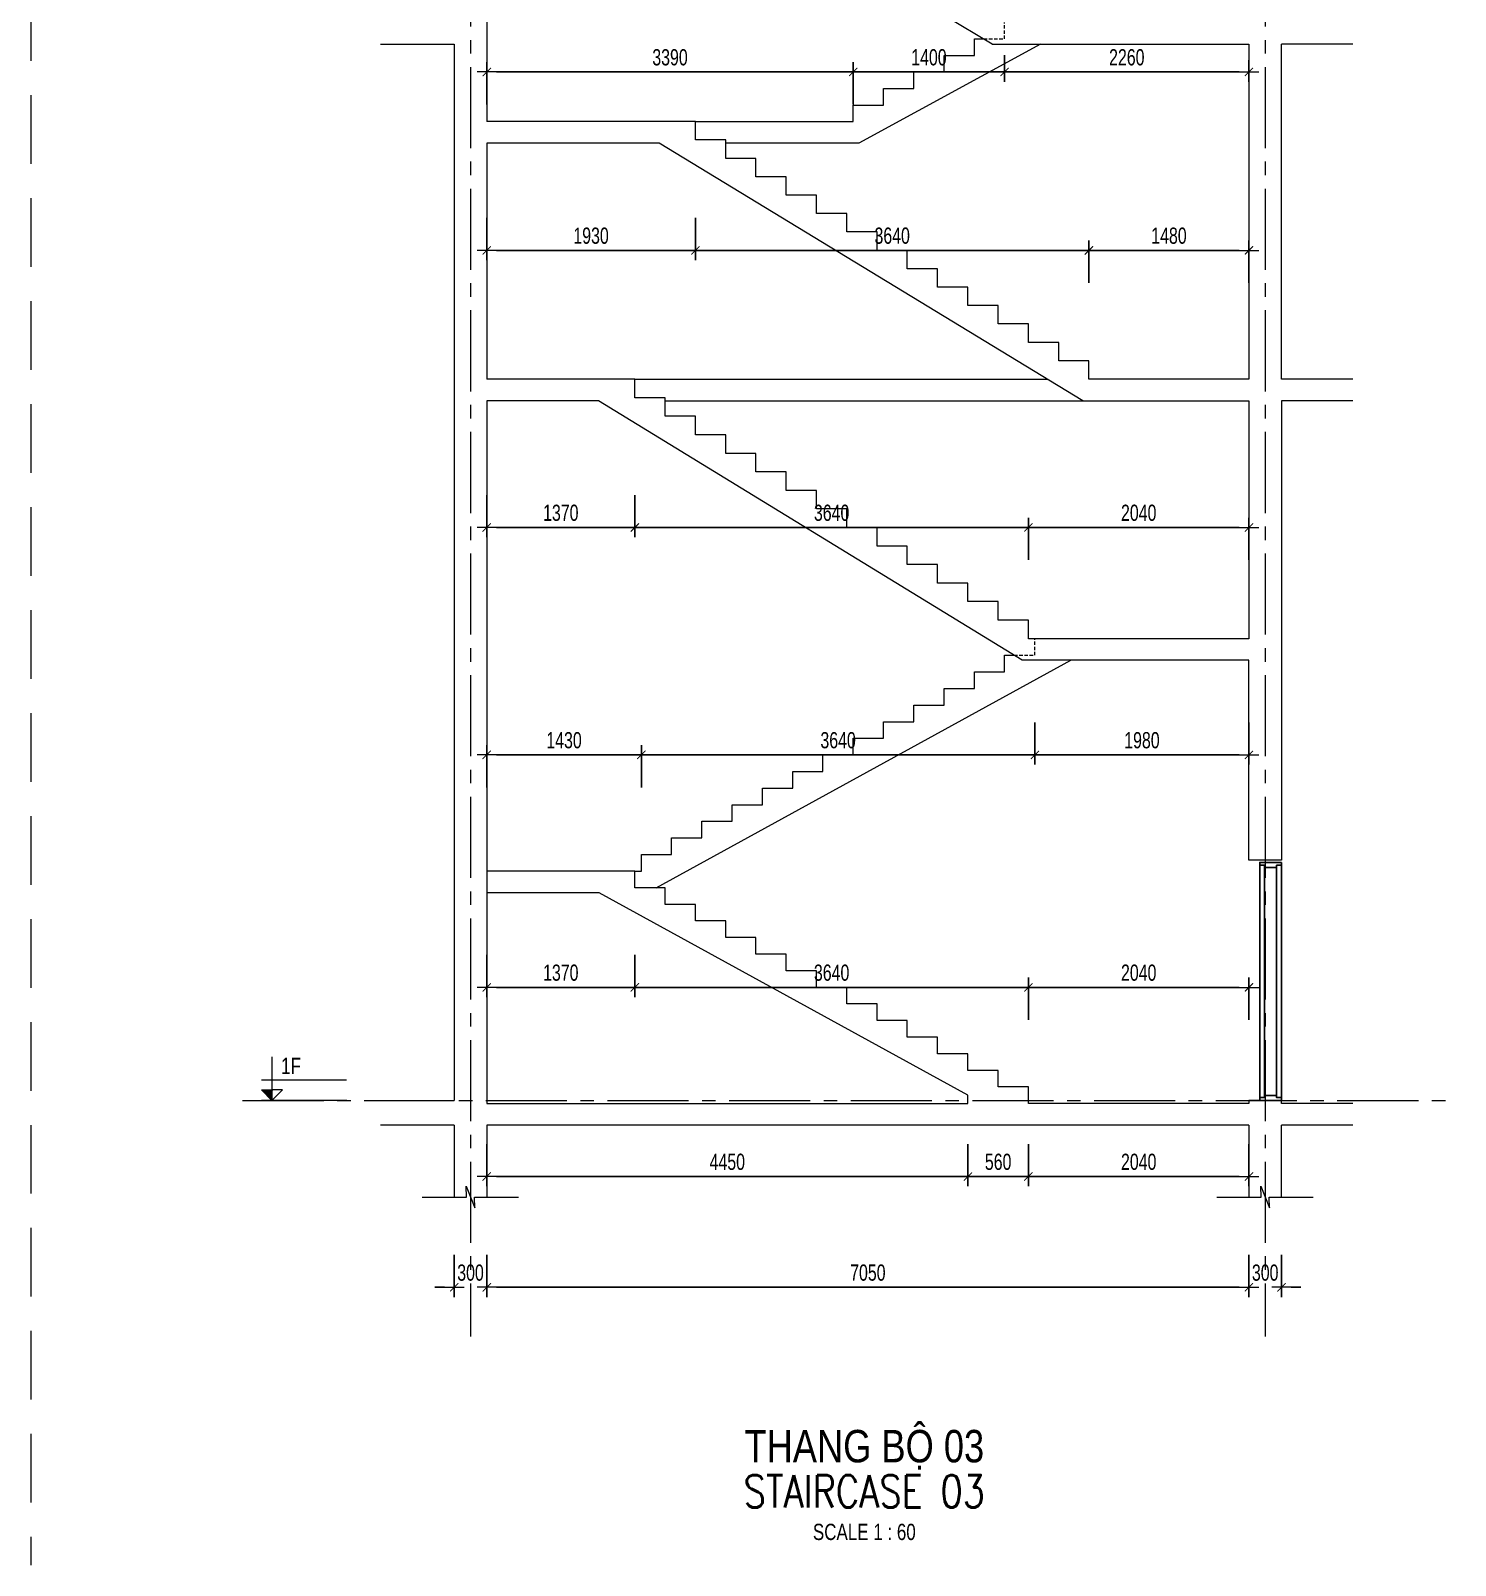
# Model space of a CAD drawing. Header units: millimetres. Extents: x -179076 to 254975, y -18667 to 296191.
# Drawn here: x 38586 to 51763, y 161452 to 175646 of the extents above; entities that cross this region are included whole.
import ezdxf
from ezdxf.enums import TextEntityAlignment as Align

# ---------------------------------------------------------------- set-up
doc = ezdxf.new("R2010")
doc.units = ezdxf.units.MM
doc.linetypes.add('CENTER2', pattern=[1.125, 0.75, -0.125, 0.125, -0.125])
doc.linetypes.add('HIDDEN2', pattern=[4.762499999999999, 3.175, -1.5875])
doc.layers.get('Defpoints').update_dxf_attribs({"color": 151, "lineweight": 9})
doc.layers.add('A-DOOR', color=4, linetype='Continuous')
doc.layers.add('DOOR', color=4, linetype='Continuous')
for name, color, linetype, lineweight in [('NDC_S_ANNO', 7, 'Continuous', 20), ('NDC_S_AXIS', 5, 'CENTER2', 13), ('NDC_S_CONTINUOUS', 3, 'Continuous', 20), ('NDC_S_DIM', 1, 'Continuous', 15), ('NDC_S_ENG TITLE', 3, 'Continuous', 20), ('NDC_S_HIDDEN', 8, 'HIDDEN2', 13), ('NDC_S_SLAB', 2, 'Continuous', 20), ('NDC_S_SYMBOL', 1, 'Continuous', 15), ('NDC_S_TEXT SYMBOL', 7, 'Continuous', 20), ('NDC_S_VN TEXT', 7, 'Continuous', 20), ('NDC_S_VN TITLE', 6, 'Continuous', 35)]:
    doc.layers.add(name, color=color, linetype=linetype, lineweight=lineweight)
doc.styles.add('NDC_ANNO', font='', dxfattribs={"width": 0.8})
doc.styles.add('NDC_DIM', font='', dxfattribs={"width": 0.75})
doc.styles.add('NDC_EN TXT', font='romans.shx', dxfattribs={"width": 0.8})
doc.styles.add('NDC_VIE TXT', font='arial.ttf', dxfattribs={"width": 0.8})
doc.styles.get('NDC_ANNO').set_extended_font_data('Dotum')
doc.styles.get('NDC_DIM').set_extended_font_data('Dotum')
doc.dimstyles.new('NDC_dim_60', dxfattribs={"dimscale": 60, "dimtxt": 2.5, "dimasz": 1.5, "dimexe": 1.5, "dimexo": 2.5, "dimgap": 1, "dimtad": 1, "dimdec": 0, "dimzin": 0, "dimdsep": 46, "dimtxsty": 'NDC_DIM', "dimblk": 'DIMMARK', "dimcen": 0.09, "dimdle": 1.2, "dimclrd": 1, "dimclre": 1, "dimclrt": 3, "dimadec": 0, "dimazin": 0, "dimtfac": 1, "dimtdec": 0, "dimtix": 1, "dimtofl": 0, "dimtmove": 0, "dimatfit": 3, "dimfxl": 5, "dimfxlon": 1, "dimtolj": 1, "dimtzin": 0, "dimarcsym": 0})

# ---------------------------------------------------------------- blocks, each defined once
blk = doc.blocks.new('X-SECTION-2$0$X-SEC-DOO2')
at = {"layer": 'A-DOOR'}
for p, q in [((41975.58351206721, 101971.8529757934), (41975.58351206745, 104171.8529757934)), ((42020.58351206721, 102016.8529757934), (42020.58351206745, 104126.8529757934)), ((42130.58351206721, 102016.8529757934), (42130.58351206745, 104126.8529757934)), ((42175.58351206721, 101971.8529757934), (42175.58351206745, 104171.8529757934))]:
    blk.add_line(p, q, dxfattribs=at)
for points in [[(41975.58351206745, 104171.8529757934), (41975.58351206745, 104146.8529757934), (42020.58351206745, 104146.8529757934), (42020.58351206745, 104126.8529757934), (42130.58351206745, 104126.8529757934), (42130.58351206745, 104146.8529757934), (42175.58351206745, 104146.8529757934), (42175.58351206745, 104171.8529757934)], [(41975.58351206721, 101971.8529757934), (41975.58351206721, 101996.8529757934), (42020.58351206721, 101996.8529757934), (42020.58351206721, 102016.8529757934), (42130.58351206721, 102016.8529757934), (42130.58351206721, 101996.8529757934), (42175.58351206721, 101996.8529757934), (42175.58351206721, 101971.8529757934)]]:
    blk.add_lwpolyline(points, close=True, dxfattribs=at)
at = {"layer": 'Defpoints'}
blk.add_line((41975.58351206745, 104191.8529757934), (42175.58351206745, 104191.8529757934), dxfattribs=at)
blk = doc.blocks.new('kata_block_CT')
at = {"layer": 'NDC_S_ANNO'}
blk.add_hatch(color=3, dxfattribs=at).paths.add_polyline_path([(0, 1.596954857557648), (-1.612010908633238, 1.596954857557648), (0, 0)])
at = {"layer": 'NDC_S_ANNO', "ltscale": 50}
h = blk.add_hatch(dxfattribs=at)
h.set_pattern_fill('ANSI31', color=256, scale=1.406250541793835, style=0)
h.set_pattern_definition([(45.00000000000001, (0, 5.456968210637569e-12), (-3.157122508925224, 3.157122508925225), [])])
h.paths.add_polyline_path([(0, 1.596954857557648), (0, 0), (1.612010908924276, 1.596954857557648)])
for p, q in [((-1.592704896858777, 3.140833880479477), (11.46947077315417, 3.140833880479477)), ((11.56125648126181, 5.456968210637569e-12), (-1.63869572513795, 5.456968210637569e-12))]:
    blk.add_line(p, q, dxfattribs=at)
for points in [[(0, 6.69495074864426), (0, 0)], [(0, 0), (-1.612010908924276, 1.596954857557648), (0, 1.596954857557648)], [(0, 0), (1.612010908924276, 1.596954857557648), (0, 1.596954857557648)]]:
    blk.add_lwpolyline(points, dxfattribs=at)
at = {"layer": 'NDC_S_ANNO', "color": 8, "ltscale": 50}
blk.add_lwpolyline([(0, 0), (-1.612010908633238, 1.596954857557648), (0, 1.596954857557648)], dxfattribs=at)
at = {"layer": 'NDC_S_TEXT SYMBOL', "color": 3, "style": 'NDC_ANNO', "width": 0.8}
blk.add_attdef('CT', (1.409564409346785, 4.068271311703938), '', height=2.5, dxfattribs=at)
blk = doc.blocks.new('DIMMARK')
at = {"layer": 'NDC_S_DIM', "color": 1}
blk.add_line((-1.5, 0), (1, 0), dxfattribs=at)
at = {"layer": 'NDC_S_DIM', "color": 2, "const_width": 0.1}
blk.add_lwpolyline([(-0.4242640687119285, -0.4242640687119285), (0.4242640687119285, 0.4242640687119285)], dxfattribs=at)
blk = doc.blocks.new('*D2247')
at = {"layer": 'Defpoints', "color": 0, "transparency": 16777216}
for p in [(42804.41494586295, 167672.7758271169), (44174.4149409252, 167719.2043985455), (44174.4149409252, 166797.7758271167)]:
    blk.add_point(p, dxfattribs=at)
at = {"layer": 'NDC_S_DIM', "color": 1, "lineweight": -2, "transparency": 16777216}
for p, q in [((42804.41494586295, 167097.7758271167), (42804.41494586295, 166707.7758271167)), ((44174.4149409252, 167097.7758271167), (44174.4149409252, 166707.7758271167)), ((42894.41494586295, 166797.7758271167), (44084.4149409252, 166797.7758271167))]:
    blk.add_line(p, q, dxfattribs=at)
at = {"layer": 'NDC_S_DIM', "color": 1, "lineweight": -2, "transparency": 16777216, "xscale": 90, "yscale": 90, "zscale": 90, "rotation": 180}
blk.add_blockref('DIMMARK', (42804.41494586295, 166797.7758271167), dxfattribs=at)
at = {"layer": 'NDC_S_DIM', "color": 1, "lineweight": -2, "transparency": 16777216, "xscale": 90, "yscale": 90, "zscale": 90}
blk.add_blockref('DIMMARK', (44174.4149409252, 166797.7758271167), dxfattribs=at)
at = {"layer": 'NDC_S_DIM', "color": 3, "transparency": 16777216, "insert": (43489.41494339408, 166932.8775910245), "char_height": 150, "attachment_point": 5, "style": 'NDC_DIM'}
blk.add_mtext('\\A1;1370', dxfattribs=at)
blk = doc.blocks.new('*D2248')
at = {"layer": 'Defpoints', "color": 0, "transparency": 16777216}
for p in [(44174.4149409252, 167719.2043985455), (47814.4149458672, 166797.7758271167), (47814.4149458672, 165722.775827982)]:
    blk.add_point(p, dxfattribs=at)
at = {"layer": 'NDC_S_DIM', "color": 1, "lineweight": -2, "transparency": 16777216}
for p, q in [((44174.4149409252, 167097.7758271167), (44174.4149409252, 166707.7758271167)), ((44264.4149409252, 166797.7758271167), (47724.4149458672, 166797.7758271167)), ((47814.4149458672, 166497.7758271167), (47814.4149458672, 166887.7758271167))]:
    blk.add_line(p, q, dxfattribs=at)
at = {"layer": 'NDC_S_DIM', "color": 1, "lineweight": -2, "transparency": 16777216, "xscale": 90, "yscale": 90, "zscale": 90, "rotation": 180}
blk.add_blockref('DIMMARK', (44174.4149409252, 166797.7758271167), dxfattribs=at)
at = {"layer": 'NDC_S_DIM', "color": 1, "lineweight": -2, "transparency": 16777216, "xscale": 90, "yscale": 90, "zscale": 90}
blk.add_blockref('DIMMARK', (47814.4149458672, 166797.7758271167), dxfattribs=at)
at = {"layer": 'NDC_S_DIM', "color": 3, "transparency": 16777216, "insert": (45994.4149433962, 166932.8775910245), "char_height": 150, "attachment_point": 5, "style": 'NDC_DIM'}
blk.add_mtext('\\A1;3640', dxfattribs=at)
blk = doc.blocks.new('*D2249')
at = {"layer": 'Defpoints', "color": 0, "transparency": 16777216}
for p in [(49854.41494586819, 166797.7758271167), (47814.4149458672, 165722.775827982), (49854.41494586819, 165722.775827982)]:
    blk.add_point(p, dxfattribs=at)
at = {"layer": 'NDC_S_DIM', "color": 1, "lineweight": -2, "transparency": 16777216}
for p, q in [((47814.4149458672, 166497.7758271167), (47814.4149458672, 166887.7758271167)), ((47904.4149458672, 166797.7758271167), (49764.41494586819, 166797.7758271167)), ((49854.41494586819, 166497.7758271167), (49854.41494586819, 166887.7758271167))]:
    blk.add_line(p, q, dxfattribs=at)
at = {"layer": 'NDC_S_DIM', "color": 1, "lineweight": -2, "transparency": 16777216, "xscale": 90, "yscale": 90, "zscale": 90, "rotation": 180}
blk.add_blockref('DIMMARK', (47814.4149458672, 166797.7758271167), dxfattribs=at)
at = {"layer": 'NDC_S_DIM', "color": 1, "lineweight": -2, "transparency": 16777216, "xscale": 90, "yscale": 90, "zscale": 90}
blk.add_blockref('DIMMARK', (49854.41494586819, 166797.7758271167), dxfattribs=at)
at = {"layer": 'NDC_S_DIM', "color": 3, "transparency": 16777216, "insert": (48834.4149458677, 166932.8775910245), "char_height": 150, "attachment_point": 5, "style": 'NDC_DIM'}
blk.add_mtext('\\A1;2040', dxfattribs=at)
blk = doc.blocks.new('*D2250')
at = {"layer": 'Defpoints', "color": 0, "transparency": 16777216}
for p in [(42804.41494586295, 165722.7758279819), (47254.4149451069, 165722.7758279819), (47254.4149451069, 165048.1952642945)]:
    blk.add_point(p, dxfattribs=at)
at = {"layer": 'NDC_S_DIM', "color": 1, "lineweight": -2, "transparency": 16777216}
for p, q in [((42804.41494586295, 165348.1952642945), (42804.41494586295, 164958.1952642945)), ((47254.4149451069, 165348.1952642945), (47254.4149451069, 164958.1952642945)), ((42894.41494586295, 165048.1952642945), (47164.4149451069, 165048.1952642945))]:
    blk.add_line(p, q, dxfattribs=at)
at = {"layer": 'NDC_S_DIM', "color": 1, "lineweight": -2, "transparency": 16777216, "xscale": 90, "yscale": 90, "zscale": 90, "rotation": 180}
blk.add_blockref('DIMMARK', (42804.41494586295, 165048.1952642945), dxfattribs=at)
at = {"layer": 'NDC_S_DIM', "color": 1, "lineweight": -2, "transparency": 16777216, "xscale": 90, "yscale": 90, "zscale": 90}
blk.add_blockref('DIMMARK', (47254.4149451069, 165048.1952642945), dxfattribs=at)
at = {"layer": 'NDC_S_DIM', "color": 3, "transparency": 16777216, "insert": (45029.41494548492, 165183.2970282022), "char_height": 150, "attachment_point": 5, "style": 'NDC_DIM'}
blk.add_mtext('\\A1;4450', dxfattribs=at)
blk = doc.blocks.new('*D2251')
at = {"layer": 'Defpoints', "color": 0, "transparency": 16777216}
for p in [(47254.4149451069, 165722.7758279819), (47814.4149458672, 165722.775827982), (47814.4149458672, 165048.1952642945)]:
    blk.add_point(p, dxfattribs=at)
at = {"layer": 'NDC_S_DIM', "color": 1, "lineweight": -2, "transparency": 16777216}
for p, q in [((47254.4149451069, 165348.1952642945), (47254.4149451069, 164958.1952642945)), ((47814.4149458672, 165348.1952642945), (47814.4149458672, 164958.1952642945)), ((47344.4149451069, 165048.1952642945), (47724.4149458672, 165048.1952642945))]:
    blk.add_line(p, q, dxfattribs=at)
at = {"layer": 'NDC_S_DIM', "color": 1, "lineweight": -2, "transparency": 16777216, "xscale": 90, "yscale": 90, "zscale": 90, "rotation": 180}
blk.add_blockref('DIMMARK', (47254.4149451069, 165048.1952642945), dxfattribs=at)
at = {"layer": 'NDC_S_DIM', "color": 1, "lineweight": -2, "transparency": 16777216, "xscale": 90, "yscale": 90, "zscale": 90}
blk.add_blockref('DIMMARK', (47814.4149458672, 165048.1952642945), dxfattribs=at)
at = {"layer": 'NDC_S_DIM', "color": 3, "transparency": 16777216, "insert": (47534.41494548705, 165183.2970282022), "char_height": 150, "attachment_point": 5, "style": 'NDC_DIM'}
blk.add_mtext('\\A1;560', dxfattribs=at)
blk = doc.blocks.new('*D2252')
at = {"layer": 'Defpoints', "color": 0, "transparency": 16777216}
for p in [(47814.4149458672, 165722.775827982), (49854.41494586819, 165522.775827982), (49854.41494586819, 165048.1952642945)]:
    blk.add_point(p, dxfattribs=at)
at = {"layer": 'NDC_S_DIM', "color": 1, "lineweight": -2, "transparency": 16777216}
for p, q in [((47814.4149458672, 165348.1952642945), (47814.4149458672, 164958.1952642945)), ((49854.41494586819, 165348.1952642945), (49854.41494586819, 164958.1952642945)), ((47904.4149458672, 165048.1952642945), (49764.41494586819, 165048.1952642945))]:
    blk.add_line(p, q, dxfattribs=at)
at = {"layer": 'NDC_S_DIM', "color": 1, "lineweight": -2, "transparency": 16777216, "xscale": 90, "yscale": 90, "zscale": 90, "rotation": 180}
blk.add_blockref('DIMMARK', (47814.4149458672, 165048.1952642945), dxfattribs=at)
at = {"layer": 'NDC_S_DIM', "color": 1, "lineweight": -2, "transparency": 16777216, "xscale": 90, "yscale": 90, "zscale": 90}
blk.add_blockref('DIMMARK', (49854.41494586819, 165048.1952642945), dxfattribs=at)
at = {"layer": 'NDC_S_DIM', "color": 3, "transparency": 16777216, "insert": (48834.4149458677, 165183.2970282022), "char_height": 150, "attachment_point": 5, "style": 'NDC_DIM'}
blk.add_mtext('\\A1;2040', dxfattribs=at)
blk = doc.blocks.new('*D2253')
at = {"layer": 'Defpoints', "color": 0, "transparency": 16777216}
for p in [(44234.41493845411, 168947.7758271167), (42804.41494586295, 167872.7758271169), (44234.41493845411, 167872.7758271169)]:
    blk.add_point(p, dxfattribs=at)
at = {"layer": 'NDC_S_DIM', "color": 1, "lineweight": -2, "transparency": 16777216}
for p, q in [((42804.41494586295, 168647.7758271167), (42804.41494586295, 169037.7758271167)), ((42894.41494586295, 168947.7758271167), (44144.41493845411, 168947.7758271167)), ((44234.41493845411, 168647.7758271167), (44234.41493845411, 169037.7758271167))]:
    blk.add_line(p, q, dxfattribs=at)
at = {"layer": 'NDC_S_DIM', "color": 1, "lineweight": -2, "transparency": 16777216, "xscale": 90, "yscale": 90, "zscale": 90, "rotation": 180}
blk.add_blockref('DIMMARK', (42804.41494586295, 168947.7758271167), dxfattribs=at)
at = {"layer": 'NDC_S_DIM', "color": 1, "lineweight": -2, "transparency": 16777216, "xscale": 90, "yscale": 90, "zscale": 90}
blk.add_blockref('DIMMARK', (44234.41493845411, 168947.7758271167), dxfattribs=at)
at = {"layer": 'NDC_S_DIM', "color": 3, "transparency": 16777216, "insert": (43519.41494215853, 169082.8775910244), "char_height": 150, "attachment_point": 5, "style": 'NDC_DIM'}
blk.add_mtext('\\A1;1430', dxfattribs=at)
blk = doc.blocks.new('*D2254')
at = {"layer": 'Defpoints', "color": 0, "transparency": 16777216}
for p in [(47874.41494586749, 169869.2043985452), (47874.41494586749, 168947.7758271167), (44234.41493845411, 167872.7758271169)]:
    blk.add_point(p, dxfattribs=at)
at = {"layer": 'NDC_S_DIM', "color": 1, "lineweight": -2, "transparency": 16777216}
for p, q in [((47874.41494586749, 169247.7758271167), (47874.41494586749, 168857.7758271167)), ((44234.41493845411, 168647.7758271167), (44234.41493845411, 169037.7758271167)), ((44324.41493845411, 168947.7758271167), (47784.41494586749, 168947.7758271167))]:
    blk.add_line(p, q, dxfattribs=at)
at = {"layer": 'NDC_S_DIM', "color": 1, "lineweight": -2, "transparency": 16777216, "xscale": 90, "yscale": 90, "zscale": 90, "rotation": 180}
blk.add_blockref('DIMMARK', (44234.41493845411, 168947.7758271167), dxfattribs=at)
at = {"layer": 'NDC_S_DIM', "color": 1, "lineweight": -2, "transparency": 16777216, "xscale": 90, "yscale": 90, "zscale": 90}
blk.add_blockref('DIMMARK', (47874.41494586749, 168947.7758271167), dxfattribs=at)
at = {"layer": 'NDC_S_DIM', "color": 3, "transparency": 16777216, "insert": (46054.4149421608, 169082.8775910244), "char_height": 150, "attachment_point": 5, "style": 'NDC_DIM'}
blk.add_mtext('\\A1;3640', dxfattribs=at)
blk = doc.blocks.new('*D2255')
at = {"layer": 'Defpoints', "color": 0, "transparency": 16777216}
for p in [(47874.41494586749, 169869.2043985452), (49854.41494586825, 169822.7758271166), (49854.41494586825, 168947.7758271167)]:
    blk.add_point(p, dxfattribs=at)
at = {"layer": 'NDC_S_DIM', "color": 1, "lineweight": -2, "transparency": 16777216}
for p, q in [((47874.41494586749, 169247.7758271167), (47874.41494586749, 168857.7758271167)), ((49854.41494586825, 169247.7758271167), (49854.41494586825, 168857.7758271167)), ((47964.41494586749, 168947.7758271167), (49764.41494586825, 168947.7758271167))]:
    blk.add_line(p, q, dxfattribs=at)
at = {"layer": 'NDC_S_DIM', "color": 1, "lineweight": -2, "transparency": 16777216, "xscale": 90, "yscale": 90, "zscale": 90, "rotation": 180}
blk.add_blockref('DIMMARK', (47874.41494586749, 168947.7758271167), dxfattribs=at)
at = {"layer": 'NDC_S_DIM', "color": 1, "lineweight": -2, "transparency": 16777216, "xscale": 90, "yscale": 90, "zscale": 90}
blk.add_blockref('DIMMARK', (49854.41494586825, 168947.7758271167), dxfattribs=at)
at = {"layer": 'NDC_S_DIM', "color": 3, "transparency": 16777216, "insert": (48864.41494586787, 169082.8775910244), "char_height": 150, "attachment_point": 5, "style": 'NDC_DIM'}
blk.add_mtext('\\A1;1980', dxfattribs=at)
blk = doc.blocks.new('*D2256')
at = {"layer": 'Defpoints', "color": 0, "transparency": 16777216}
for p in [(42804.41494586295, 172222.7758271188), (44174.4149409252, 172251.3472556901), (44174.4149409252, 171051.347255689)]:
    blk.add_point(p, dxfattribs=at)
at = {"layer": 'NDC_S_DIM', "color": 1, "lineweight": -2, "transparency": 16777216}
for p, q in [((42804.41494586295, 171351.347255689), (42804.41494586295, 170961.347255689)), ((44174.4149409252, 171351.347255689), (44174.4149409252, 170961.347255689)), ((42894.41494586295, 171051.347255689), (44084.4149409252, 171051.347255689))]:
    blk.add_line(p, q, dxfattribs=at)
at = {"layer": 'NDC_S_DIM', "color": 1, "lineweight": -2, "transparency": 16777216, "xscale": 90, "yscale": 90, "zscale": 90, "rotation": 180}
blk.add_blockref('DIMMARK', (42804.41494586295, 171051.347255689), dxfattribs=at)
at = {"layer": 'NDC_S_DIM', "color": 1, "lineweight": -2, "transparency": 16777216, "xscale": 90, "yscale": 90, "zscale": 90}
blk.add_blockref('DIMMARK', (44174.4149409252, 171051.347255689), dxfattribs=at)
at = {"layer": 'NDC_S_DIM', "color": 3, "transparency": 16777216, "insert": (43489.41494339408, 171186.4490195967), "char_height": 150, "attachment_point": 5, "style": 'NDC_DIM'}
blk.add_mtext('\\A1;1370', dxfattribs=at)
blk = doc.blocks.new('*D2257')
at = {"layer": 'Defpoints', "color": 0, "transparency": 16777216}
for p in [(44174.4149409252, 172251.3472556901), (47814.4149458672, 171051.347255689), (47814.4149458672, 170108.4901128309)]:
    blk.add_point(p, dxfattribs=at)
at = {"layer": 'NDC_S_DIM', "color": 1, "lineweight": -2, "transparency": 16777216}
for p, q in [((44174.4149409252, 171351.347255689), (44174.4149409252, 170961.347255689)), ((44264.4149409252, 171051.347255689), (47724.4149458672, 171051.347255689)), ((47814.4149458672, 170751.347255689), (47814.4149458672, 171141.347255689))]:
    blk.add_line(p, q, dxfattribs=at)
at = {"layer": 'NDC_S_DIM', "color": 1, "lineweight": -2, "transparency": 16777216, "xscale": 90, "yscale": 90, "zscale": 90, "rotation": 180}
blk.add_blockref('DIMMARK', (44174.4149409252, 171051.347255689), dxfattribs=at)
at = {"layer": 'NDC_S_DIM', "color": 1, "lineweight": -2, "transparency": 16777216, "xscale": 90, "yscale": 90, "zscale": 90}
blk.add_blockref('DIMMARK', (47814.4149458672, 171051.347255689), dxfattribs=at)
at = {"layer": 'NDC_S_DIM', "color": 3, "transparency": 16777216, "insert": (45994.4149433962, 171186.4490195967), "char_height": 150, "attachment_point": 5, "style": 'NDC_DIM'}
blk.add_mtext('\\A1;3640', dxfattribs=at)
blk = doc.blocks.new('*D2258')
at = {"layer": 'Defpoints', "color": 0, "transparency": 16777216}
for p in [(49854.41494586825, 171051.347255689), (47814.4149458672, 170108.4901128309), (49854.41494586825, 170022.7758271166)]:
    blk.add_point(p, dxfattribs=at)
at = {"layer": 'NDC_S_DIM', "color": 1, "lineweight": -2, "transparency": 16777216}
for p, q in [((47814.4149458672, 170751.347255689), (47814.4149458672, 171141.347255689)), ((47904.4149458672, 171051.347255689), (49764.41494586825, 171051.347255689)), ((49854.41494586825, 170751.347255689), (49854.41494586825, 171141.347255689))]:
    blk.add_line(p, q, dxfattribs=at)
at = {"layer": 'NDC_S_DIM', "color": 1, "lineweight": -2, "transparency": 16777216, "xscale": 90, "yscale": 90, "zscale": 90, "rotation": 180}
blk.add_blockref('DIMMARK', (47814.4149458672, 171051.347255689), dxfattribs=at)
at = {"layer": 'NDC_S_DIM', "color": 1, "lineweight": -2, "transparency": 16777216, "xscale": 90, "yscale": 90, "zscale": 90}
blk.add_blockref('DIMMARK', (49854.41494586825, 171051.347255689), dxfattribs=at)
at = {"layer": 'NDC_S_DIM', "color": 3, "transparency": 16777216, "insert": (48834.41494586773, 171186.4490195967), "char_height": 150, "attachment_point": 5, "style": 'NDC_DIM'}
blk.add_mtext('\\A1;2040', dxfattribs=at)
blk = doc.blocks.new('*D2259')
at = {"layer": 'Defpoints', "color": 0, "transparency": 16777216}
for p in [(42804.4149458629, 174806.1091604524), (44734.41493845382, 174806.1091604255), (44734.41493845382, 173614.4424937857)]:
    blk.add_point(p, dxfattribs=at)
at = {"layer": 'NDC_S_DIM', "color": 1, "lineweight": -2, "transparency": 16777216}
for p, q in [((42804.4149458629, 173914.4424937857), (42804.4149458629, 173524.4424937857)), ((44734.41493845382, 173914.4424937857), (44734.41493845382, 173524.4424937857)), ((42894.4149458629, 173614.4424937857), (44644.41493845382, 173614.4424937857))]:
    blk.add_line(p, q, dxfattribs=at)
at = {"layer": 'NDC_S_DIM', "color": 1, "lineweight": -2, "transparency": 16777216, "xscale": 90, "yscale": 90, "zscale": 90, "rotation": 180}
blk.add_blockref('DIMMARK', (42804.4149458629, 173614.4424937857), dxfattribs=at)
at = {"layer": 'NDC_S_DIM', "color": 1, "lineweight": -2, "transparency": 16777216, "xscale": 90, "yscale": 90, "zscale": 90}
blk.add_blockref('DIMMARK', (44734.41493845382, 173614.4424937857), dxfattribs=at)
at = {"layer": 'NDC_S_DIM', "color": 3, "transparency": 16777216, "insert": (43769.41494215836, 173749.5442576934), "char_height": 150, "attachment_point": 5, "style": 'NDC_DIM'}
blk.add_mtext('\\A1;1930', dxfattribs=at)
blk = doc.blocks.new('*D2260')
at = {"layer": 'Defpoints', "color": 0, "transparency": 16777216}
for p in [(44734.41493845382, 174806.1091604255), (48374.4149458672, 173614.4424937857), (48374.4149458672, 172422.775827119)]:
    blk.add_point(p, dxfattribs=at)
at = {"layer": 'NDC_S_DIM', "color": 1, "lineweight": -2, "transparency": 16777216}
for p, q in [((44734.41493845382, 173914.4424937857), (44734.41493845382, 173524.4424937857)), ((44824.41493845382, 173614.4424937857), (48284.4149458672, 173614.4424937857)), ((48374.4149458672, 173314.4424937857), (48374.4149458672, 173704.4424937857))]:
    blk.add_line(p, q, dxfattribs=at)
at = {"layer": 'NDC_S_DIM', "color": 1, "lineweight": -2, "transparency": 16777216, "xscale": 90, "yscale": 90, "zscale": 90, "rotation": 180}
blk.add_blockref('DIMMARK', (44734.41493845382, 173614.4424937857), dxfattribs=at)
at = {"layer": 'NDC_S_DIM', "color": 1, "lineweight": -2, "transparency": 16777216, "xscale": 90, "yscale": 90, "zscale": 90}
blk.add_blockref('DIMMARK', (48374.4149458672, 173614.4424937857), dxfattribs=at)
at = {"layer": 'NDC_S_DIM', "color": 3, "transparency": 16777216, "insert": (46554.41494216051, 173749.5442576934), "char_height": 150, "attachment_point": 5, "style": 'NDC_DIM'}
blk.add_mtext('\\A1;3640', dxfattribs=at)
blk = doc.blocks.new('*D2261')
at = {"layer": 'Defpoints', "color": 0, "transparency": 16777216}
for p in [(49854.41494586831, 173614.4424937857), (48374.4149458672, 172422.775827119), (49854.41494586831, 172422.7758271169)]:
    blk.add_point(p, dxfattribs=at)
at = {"layer": 'NDC_S_DIM', "color": 1, "lineweight": -2, "transparency": 16777216}
for p, q in [((48374.4149458672, 173314.4424937857), (48374.4149458672, 173704.4424937857)), ((48464.4149458672, 173614.4424937857), (49764.41494586831, 173614.4424937857)), ((49854.41494586831, 173314.4424937857), (49854.41494586831, 173704.4424937857))]:
    blk.add_line(p, q, dxfattribs=at)
at = {"layer": 'NDC_S_DIM', "color": 1, "lineweight": -2, "transparency": 16777216, "xscale": 90, "yscale": 90, "zscale": 90, "rotation": 180}
blk.add_blockref('DIMMARK', (48374.4149458672, 173614.4424937857), dxfattribs=at)
at = {"layer": 'NDC_S_DIM', "color": 1, "lineweight": -2, "transparency": 16777216, "xscale": 90, "yscale": 90, "zscale": 90}
blk.add_blockref('DIMMARK', (49854.41494586831, 173614.4424937857), dxfattribs=at)
at = {"layer": 'NDC_S_DIM', "color": 3, "transparency": 16777216, "insert": (49114.41494586776, 173749.5442576934), "char_height": 150, "attachment_point": 5, "style": 'NDC_DIM'}
blk.add_mtext('\\A1;1480', dxfattribs=at)
blk = doc.blocks.new('*D2262')
at = {"layer": 'Defpoints', "color": 0, "transparency": 16777216}
for p in [(46194.41494277841, 175264.4424948458), (42804.4149458629, 174806.1091604524), (46194.41494277841, 174806.1091604524)]:
    blk.add_point(p, dxfattribs=at)
at = {"layer": 'NDC_S_DIM', "color": 1, "lineweight": -2, "transparency": 16777216}
for p, q in [((42804.4149458629, 174964.4424948458), (42804.4149458629, 175354.4424948458)), ((46194.41494277841, 174964.4424948458), (46194.41494277841, 175354.4424948458)), ((42894.4149458629, 175264.4424948458), (46104.41494277841, 175264.4424948458))]:
    blk.add_line(p, q, dxfattribs=at)
at = {"layer": 'NDC_S_DIM', "color": 1, "lineweight": -2, "transparency": 16777216, "xscale": 90, "yscale": 90, "zscale": 90, "rotation": 180}
blk.add_blockref('DIMMARK', (42804.4149458629, 175264.4424948458), dxfattribs=at)
at = {"layer": 'NDC_S_DIM', "color": 1, "lineweight": -2, "transparency": 16777216, "xscale": 90, "yscale": 90, "zscale": 90}
blk.add_blockref('DIMMARK', (46194.41494277841, 175264.4424948458), dxfattribs=at)
at = {"layer": 'NDC_S_DIM', "color": 3, "transparency": 16777216, "insert": (44499.41494432066, 175399.5442587535), "char_height": 150, "attachment_point": 5, "style": 'NDC_DIM'}
blk.add_mtext('\\A1;3390', dxfattribs=at)
blk = doc.blocks.new('*D2263')
at = {"layer": 'Defpoints', "color": 0, "transparency": 16777216}
for p in [(47594.41494581971, 175569.9980502728), (47594.41494581971, 175264.4424948458), (46194.41494277841, 174806.1091604524)]:
    blk.add_point(p, dxfattribs=at)
at = {"layer": 'NDC_S_DIM', "color": 1, "lineweight": -2, "transparency": 16777216}
for p, q in [((46194.41494277841, 174964.4424948458), (46194.41494277841, 175354.4424948458)), ((47594.41494581971, 175419.9980502728), (47594.41494581971, 175174.4424948458)), ((46284.41494277841, 175264.4424948458), (47504.41494581971, 175264.4424948458))]:
    blk.add_line(p, q, dxfattribs=at)
at = {"layer": 'NDC_S_DIM', "color": 1, "lineweight": -2, "transparency": 16777216, "xscale": 90, "yscale": 90, "zscale": 90, "rotation": 180}
blk.add_blockref('DIMMARK', (46194.41494277841, 175264.4424948458), dxfattribs=at)
at = {"layer": 'NDC_S_DIM', "color": 1, "lineweight": -2, "transparency": 16777216, "xscale": 90, "yscale": 90, "zscale": 90}
blk.add_blockref('DIMMARK', (47594.41494581971, 175264.4424948458), dxfattribs=at)
at = {"layer": 'NDC_S_DIM', "color": 3, "transparency": 16777216, "insert": (46894.41494429906, 175399.5442587535), "char_height": 150, "attachment_point": 5, "style": 'NDC_DIM'}
blk.add_mtext('\\A1;1400', dxfattribs=at)
blk = doc.blocks.new('*D2264')
at = {"layer": 'Defpoints', "color": 0, "transparency": 16777216}
for p in [(47594.41494581971, 175569.9980502728), (49854.41494586819, 175522.7758279843), (49854.41494586819, 175264.4424948458)]:
    blk.add_point(p, dxfattribs=at)
at = {"layer": 'NDC_S_DIM', "color": 1, "lineweight": -2, "transparency": 16777216}
for p, q in [((47594.41494581971, 175419.9980502728), (47594.41494581971, 175174.4424948458)), ((49854.41494586819, 175372.7758279843), (49854.41494586819, 175174.4424948458)), ((47684.41494581971, 175264.4424948458), (49764.41494586819, 175264.4424948458))]:
    blk.add_line(p, q, dxfattribs=at)
at = {"layer": 'NDC_S_DIM', "color": 1, "lineweight": -2, "transparency": 16777216, "xscale": 90, "yscale": 90, "zscale": 90, "rotation": 180}
blk.add_blockref('DIMMARK', (47594.41494581971, 175264.4424948458), dxfattribs=at)
at = {"layer": 'NDC_S_DIM', "color": 1, "lineweight": -2, "transparency": 16777216, "xscale": 90, "yscale": 90, "zscale": 90}
blk.add_blockref('DIMMARK', (49854.41494586819, 175264.4424948458), dxfattribs=at)
at = {"layer": 'NDC_S_DIM', "color": 3, "transparency": 16777216, "insert": (48724.41494584395, 175399.5442587535), "char_height": 150, "attachment_point": 5, "style": 'NDC_DIM'}
blk.add_mtext('\\A1;2260', dxfattribs=at)
blk = doc.blocks.new('*D2301')
at = {"layer": 'Defpoints', "color": 0, "transparency": 16777216}
for p in [(42504.41494586354, 165522.7758279819), (42804.41494586354, 165522.7758279819), (42804.41494586354, 164023.3159180061)]:
    blk.add_point(p, dxfattribs=at)
at = {"layer": 'NDC_S_DIM', "color": 1, "lineweight": -2, "transparency": 16777216}
for p, q in [((42504.41494586354, 164323.3159180061), (42504.41494586354, 163933.3159180061)), ((42804.41494586354, 164323.3159180061), (42804.41494586354, 163933.3159180061)), ((42414.41494586354, 164023.3159180061), (42324.41494586354, 164023.3159180061)), ((42894.41494586354, 164023.3159180061), (42984.41494586354, 164023.3159180061))]:
    blk.add_line(p, q, dxfattribs=at)
at = {"layer": 'NDC_S_DIM', "color": 1, "lineweight": -2, "transparency": 16777216, "xscale": 90, "yscale": 90, "zscale": 90}
blk.add_blockref('DIMMARK', (42504.41494586354, 164023.3159180061), dxfattribs=at)
at = {"layer": 'NDC_S_DIM', "color": 1, "lineweight": -2, "transparency": 16777216, "xscale": 90, "yscale": 90, "zscale": 90, "rotation": 180}
blk.add_blockref('DIMMARK', (42804.41494586354, 164023.3159180061), dxfattribs=at)
at = {"layer": 'NDC_S_DIM', "color": 3, "transparency": 16777216, "insert": (42654.41494586354, 164158.4176819139), "char_height": 150, "attachment_point": 5, "style": 'NDC_DIM'}
blk.add_mtext('\\A1;300', dxfattribs=at)
blk = doc.blocks.new('*D2302')
at = {"layer": 'Defpoints', "color": 0, "transparency": 16777216}
for p in [(42804.41494586354, 165522.7758279819), (49854.41494586819, 165522.775827982), (49854.41494586819, 164023.3159180061)]:
    blk.add_point(p, dxfattribs=at)
at = {"layer": 'NDC_S_DIM', "color": 1, "lineweight": -2, "transparency": 16777216}
for p, q in [((42804.41494586354, 164323.3159180061), (42804.41494586354, 163933.3159180061)), ((49854.41494586819, 164323.3159180061), (49854.41494586819, 163933.3159180061)), ((42894.41494586354, 164023.3159180061), (49764.41494586819, 164023.3159180061))]:
    blk.add_line(p, q, dxfattribs=at)
at = {"layer": 'NDC_S_DIM', "color": 1, "lineweight": -2, "transparency": 16777216, "xscale": 90, "yscale": 90, "zscale": 90, "rotation": 180}
blk.add_blockref('DIMMARK', (42804.41494586354, 164023.3159180061), dxfattribs=at)
at = {"layer": 'NDC_S_DIM', "color": 1, "lineweight": -2, "transparency": 16777216, "xscale": 90, "yscale": 90, "zscale": 90}
blk.add_blockref('DIMMARK', (49854.41494586819, 164023.3159180061), dxfattribs=at)
at = {"layer": 'NDC_S_DIM', "color": 3, "transparency": 16777216, "insert": (46329.41494586586, 164158.4176819139), "char_height": 150, "attachment_point": 5, "style": 'NDC_DIM'}
blk.add_mtext('\\A1;7050', dxfattribs=at)
blk = doc.blocks.new('*D2303')
at = {"layer": 'Defpoints', "color": 0, "transparency": 16777216}
for p in [(49854.41494586819, 165522.775827982), (50154.41494586819, 165522.775827982), (50154.41494586819, 164023.3159180061)]:
    blk.add_point(p, dxfattribs=at)
at = {"layer": 'NDC_S_DIM', "color": 1, "lineweight": -2, "transparency": 16777216}
for p, q in [((49854.41494586819, 164323.3159180061), (49854.41494586819, 163933.3159180061)), ((50154.41494586819, 164323.3159180061), (50154.41494586819, 163933.3159180061)), ((49764.41494586819, 164023.3159180061), (49674.41494586819, 164023.3159180061)), ((50244.41494586819, 164023.3159180061), (50334.41494586819, 164023.3159180061))]:
    blk.add_line(p, q, dxfattribs=at)
at = {"layer": 'NDC_S_DIM', "color": 1, "lineweight": -2, "transparency": 16777216, "xscale": 90, "yscale": 90, "zscale": 90}
blk.add_blockref('DIMMARK', (49854.41494586819, 164023.3159180061), dxfattribs=at)
at = {"layer": 'NDC_S_DIM', "color": 1, "lineweight": -2, "transparency": 16777216, "xscale": 90, "yscale": 90, "zscale": 90, "rotation": 180}
blk.add_blockref('DIMMARK', (50154.41494586819, 164023.3159180061), dxfattribs=at)
at = {"layer": 'NDC_S_DIM', "color": 3, "transparency": 16777216, "insert": (50004.41494586819, 164158.4176819139), "char_height": 150, "attachment_point": 5, "style": 'NDC_DIM'}
blk.add_mtext('\\A1;300', dxfattribs=at)
blk = doc.blocks.new('Drawing name_symbol')
at = {"layer": 'NDC_S_ENG TITLE', "style": 'NDC_EN TXT', "width": 0.8}
blk.add_attdef('SECTDET1', text='', height=5, dxfattribs=at).set_placement((0, 1.011264427095739), align=Align.CENTER)
at = {"layer": 'NDC_S_TEXT SYMBOL', "lineweight": 25, "style": 'NDC_ANNO', "width": 0.8}
blk.add_attdef('SSCALE', text='', height=2.5, dxfattribs=at).set_placement((0, -3.998868953555331), align=Align.CENTER)
at = {"layer": 'NDC_S_VN TITLE', "style": 'NDC_VIE TXT', "width": 0.8}
blk.add_attdef('SECTDET2', text='', height=5, dxfattribs=at).set_placement((0, 7.970649532882817), align=Align.CENTER)

msp = doc.modelspace()

# ---------------------------------------------------------------- linework, layer by layer
at = {"layer": 'NDC_S_AXIS', "ltscale": 1000}
for p, q in [((42654.41494586354, 194434.9806075024), (42654.41494586354, 163568.3326172478)), ((50004.41494586819, 194434.9806075024), (50004.41494586819, 163568.3326172478))]:
    msp.add_line(p, q, dxfattribs=at)
msp.add_lwpolyline([(40546.45309669105, 165752.7758271166), (51762.73250960564, 165752.7758271166)], dxfattribs=at)
at = {"layer": 'NDC_S_CONTINUOUS'}
for p, q in [((44174.4149409252, 172422.7758271188), (47989.43599443417, 172422.7758271188)), ((44454.41494130535, 172222.7758271188), (48374.4149458672, 172222.7758271188)), ((44370.31212598027, 167719.2043985455), (48205.6609710005, 169822.7758271166))]:
    msp.add_line(p, q, dxfattribs=at)
for points in [[(44734.41493845382, 174806.1091604255), (46194.41494277841, 174806.1091617321), (46194.41494277841, 174958.8869394187), (46474.41494339617, 174958.8869394187), (46474.41494339617, 175111.6647171323), (46754.41494401393, 175111.6647171323), (46754.41494401393, 175264.4424948458), (47034.41494463169, 175264.4424948458), (47034.41494463169, 175417.2202725593), (47314.41494524945, 175417.2202725593), (47314.41494524945, 175569.9980502728), (47400.06243130728, 175569.9980502728)], [(47925.42855380574, 175522.7758279843), (46245.42854874098, 174606.1091609621), (45014.41493902408, 174606.1091605385)], [(44174.4149409252, 167872.7758271169), (44234.41493845411, 167872.7758271169), (44234.41493845411, 168026.3472556882), (44514.41493902437, 168026.3472556882), (44514.41493902437, 168179.9186842596), (44794.41493959463, 168179.9186842596), (44794.41493959463, 168333.490112831), (45074.41494016489, 168333.490112831), (45074.41494016489, 168487.0615414024), (45354.41494073515, 168487.0615414024), (45354.41494073515, 168640.6329699738), (45634.41494130541, 168640.6329699738), (45634.41494130541, 168794.2043985453), (45914.41494187567, 168794.2043985453), (45914.41494187567, 168947.7758271167), (46194.41494244593, 168947.7758271167), (46194.41494244593, 169101.3472556881), (46474.41494301619, 169101.3472556881), (46474.41494301619, 169254.9186842595), (46754.41494358645, 169254.9186842595), (46754.41494358645, 169408.4901128309), (47034.41494415671, 169408.4901128309), (47034.41494415671, 169562.0615414024), (47314.41494472697, 169562.0615414024), (47314.41494472697, 169715.6329699738), (47594.41494529723, 169715.6329699738), (47594.41494529723, 169869.2043985452), (47682.21941457019, 169869.2043985452)]]:
    msp.add_lwpolyline(points, dxfattribs=at)
at = {"layer": 'NDC_S_HIDDEN', "ltscale": 200}
msp.add_line((38586.48982243275, 195052.0353497648), (38586.48982243275, 161452.035349803), dxfattribs=at)
at = {"layer": 'NDC_S_HIDDEN', "ltscale": 10}
for points in [[(47402.21941452241, 175569.9980502728), (47594.41494581971, 175569.9980502728), (47594.41494581971, 175723.5694788442)], [(47682.21941457019, 169869.2043985452), (47874.41494586749, 169869.2043985452), (47874.41494586749, 170022.7758271166)]]:
    msp.add_lwpolyline(points, dxfattribs=at)
at = {"layer": 'NDC_S_SLAB'}
for p, q in [((42804.41494586354, 177022.7758279858), (42804.4149458629, 174806.1091604524)), ((47479.39576475194, 175522.7758279843), (44959.39576475235, 177022.7758279858)), ((41822.19427843543, 175522.7758279843), (42504.41494586354, 175522.7758279843)), ((42504.41494586354, 175522.7758279843), (42504.41494586354, 165752.775827984)), ((47479.39576475194, 175522.7758279843), (49854.41494586819, 175522.7758279843)), ((49854.41494586819, 175522.7758279843), (49854.41494586831, 172422.7758271169)), ((50816.42250411212, 175522.7758279843), (50154.41494586819, 175522.7758279843)), ((50154.41494586802, 172422.7758271169), (50154.41494586819, 175522.7758279843)), ((44398.38703607133, 174606.1091604524), (42804.41494586295, 174606.1091604523)), ((42804.41494586295, 174606.1091604523), (42804.41494586295, 172422.775827119)), ((48318.38704405481, 172222.775827119), (44398.38703607133, 174606.1091604524)), ((50816.42250411212, 172422.775827117), (50154.41494586819, 172422.775827117)), ((42804.41494586295, 172222.7758271188), (42804.41494586295, 165722.7758279819)), ((50816.42250411212, 172222.7758271169), (50154.41494586819, 172222.775827117)), ((42804.41494586295, 165722.7758279819), (47254.4149451069, 165722.7758279821)), ((50154.41494586819, 165752.7758271166), (49854.41494586819, 165752.7758271166)), ((49854.41494586819, 165752.7758271166), (49854.41494586819, 165722.7759939327)), ((50154.41494586819, 165722.7759939327), (50154.41494586819, 165752.7758271166)), ((42504.41494586354, 165522.7758279819), (41822.19427843543, 165522.7758279819)), ((42504.41494586354, 165522.7758279819), (42504.41494586354, 164858.3129863844)), ((49854.41494586819, 165522.775827982), (42804.41494586354, 165522.775827982)), ((50816.19678629795, 165522.775827982), (50154.41494586819, 165522.775827982))]:
    msp.add_line(p, q, dxfattribs=at)
for points in [[(49854.41494586831, 172422.775827119), (48374.4149458672, 172422.775827119), (48374.4149458672, 172593.0139223571), (48094.41494529694, 172593.0139223571), (48094.41494529694, 172763.2520175952), (47814.41494472668, 172763.2520175952), (47814.41494472668, 172933.4901128333), (47534.41494415642, 172933.4901128333), (47534.41494415642, 173103.7282080714), (47254.41494358616, 173103.7282080714), (47254.41494358616, 173273.9663033095), (46974.4149430159, 173273.9663033095), (46974.4149430159, 173444.2043985476), (46694.41494244564, 173444.2043985476), (46694.41494244564, 173614.4424937857), (46414.41494187538, 173614.4424937857), (46414.41494187538, 173784.6805890238), (46134.41494130512, 173784.6805890238), (46134.41494130512, 173954.9186842619), (45854.41494073486, 173954.9186842619), (45854.41494073486, 174125.1567795), (45574.4149401646, 174125.1567795), (45574.4149401646, 174295.3948747381), (45294.41493959434, 174295.3948747381), (45294.41493959434, 174465.6329699762), (45014.41493902408, 174465.6329699762), (45014.41493902408, 174635.8710652143), (44734.41493845382, 174635.8710652143), (44734.41493845382, 174806.1091604524), (42804.4149458629, 174806.1091604524)], [(48318.38704405481, 172222.775827119), (49854.41494586819, 172222.7758271191), (49854.41494586825, 170022.7758271166), (47814.4149458672, 170022.7758271166), (47814.4149458672, 170194.2043985454), (47534.41494548705, 170194.2043985454), (47534.41494548705, 170365.6329699741), (47254.4149451069, 170365.6329699741), (47254.4149451069, 170537.0615414028), (46974.41494472674, 170537.0615414028), (46974.41494472674, 170708.4901128315), (46694.41494434659, 170708.4901128315), (46694.41494434659, 170879.9186842603), (46414.41494396643, 170879.9186842603), (46414.41494396643, 171051.347255689), (46134.41494358628, 171051.347255689), (46134.41494358628, 171222.7758271177), (45854.41494320612, 171222.7758271177), (45854.41494320612, 171394.2043985464), (45574.41494282597, 171394.2043985464), (45574.41494282597, 171565.6329699752), (45294.41494244582, 171565.6329699752), (45294.41494244582, 171737.0615414039), (45014.41494206566, 171737.0615414039), (45014.41494206566, 171908.4901128326), (44734.41494168551, 171908.4901128326), (44734.41494168551, 172079.9186842613), (44454.41494130535, 172079.9186842613), (44454.41494130535, 172251.3472556901), (44174.4149409252, 172251.3472556901), (44174.4149409252, 172422.7758271188), (42804.41494586295, 172422.7758271188)], [(50154.41494586819, 172222.7758271169), (50154.41494586819, 167972.7758271166), (49854.41494586837, 167972.7758271166), (49854.41494586825, 169822.7758271166), (47758.05274800642, 169822.7758271166), (43838.05274268426, 172222.7758271188), (42804.41494586295, 172222.7758271188)], [(49854.41494586819, 165722.775827982), (47814.4149458672, 165722.775827982), (47814.4149458672, 165876.3472556881), (47534.41494548705, 165876.3472556881), (47534.41494548705, 166029.9186842595), (47254.4149451069, 166029.9186842595), (47254.4149451069, 166183.4901128309), (46974.41494472674, 166183.4901128309), (46974.41494472674, 166337.0615414024), (46694.41494434659, 166337.0615414024), (46694.41494434659, 166490.6329699739), (46414.41494396643, 166490.6329699739), (46414.41494396643, 166644.2043985453), (46134.41494358628, 166644.2043985453), (46134.41494358628, 166797.7758271167), (45854.41494320612, 166797.7758271167), (45854.41494320612, 166951.3472556882), (45574.41494282597, 166951.3472556882), (45574.41494282597, 167104.9186842597), (45294.41494244582, 167104.9186842597), (45294.41494244582, 167258.4901128311), (45014.41494206566, 167258.4901128311), (45014.41494206566, 167412.0615414025), (44734.41494168551, 167412.0615414025), (44734.41494168551, 167565.632969974), (44454.41494130535, 167565.632969974), (44454.41494130535, 167719.2043985455), (44174.4149409252, 167719.2043985455), (44174.4149409252, 167872.7758271169), (42804.41494586295, 167872.7758271169)], [(47254.4149451069, 165722.7758279821), (47254.4149451069, 165801.8118085641), (43843.1689159518, 167672.7758271169), (42804.41494586295, 167672.7758271169)], [(41822.19427843543, 165752.775827984), (42504.41494586354, 165752.775827984)], [(50816.42250411212, 165722.775827982), (50154.41494586819, 165722.775827982)], [(42804.41494586354, 165522.775827982), (42804.41494586354, 164858.3129863844)], [(49854.41494586819, 165522.775827982), (49854.41494586819, 164858.3129863844)], [(50154.41494586819, 164858.3129863844), (50154.41494586819, 165522.775827982)]]:
    msp.add_lwpolyline(points, dxfattribs=at)
at = {"layer": 'NDC_S_SYMBOL'}
for points in [[(42206.97229704715, 164858.3129863844), (42616.58885853773, 164858.3129863844), (42614.41494564002, 164958.3129863844), (42694.41494608705, 164758.3129861982), (42692.24103281682, 164858.3129863844), (43098.52655257832, 164858.3129863844)], [(49556.97229699342, 164858.3129863844), (49966.588858484, 164858.3129863844), (49964.41494558629, 164958.3129863844), (50044.41494603333, 164758.3129861982), (50042.24103276309, 164858.3129863844), (50448.52655252459, 164858.3129863844)]]:
    msp.add_lwpolyline(points, dxfattribs=at)

# ---------------------------------------------------------------- block references
at = {"layer": 'DOOR', "xscale": -1}
msp.add_blockref('X-SECTION-2$0$X-SEC-DOO2', (92129.99781545182, 63780.92285132324), dxfattribs=at)
at = {"layer": 'NDC_S_ANNO', "xscale": 60, "yscale": 60, "zscale": 60}
msp.add_blockref('Drawing name_symbol', (46296.7172840503, 161925.9006076655), dxfattribs=at).add_auto_attribs({'SECTDET1': 'STAIRCASE 03', 'SECTDET2': 'THANG BỘ 03', 'SSCALE': 'SCALE 1 : 60'})
at = {"layer": 'NDC_S_VN TEXT', "xscale": 60, "yscale": 60, "zscale": 60}
msp.add_blockref('kata_block_CT', (40818.10868860321, 165752.7758262492), dxfattribs=at).add_auto_attribs({'CT': '1F'})

# ---------------------------------------------------------------- dimensions: what is measured, and where the dimension line sits
at = {"layer": 'NDC_S_DIM'}
for base, p1, p2, picture, middle in [((46194.41494277841, 175264.4424948458), (42804.4149458629, 174806.1091604524), (46194.41494277841, 174806.1091604524), '*D2262', (44499.41494432066, 175399.5442587535)), ((44734.41493845382, 173614.4424937857), (42804.4149458629, 174806.1091604524), (44734.41493845382, 174806.1091604255), '*D2259', (43769.41494215836, 173749.5442576934)), ((44174.4149409252, 171051.347255689), (42804.41494586295, 172222.7758271188), (44174.4149409252, 172251.3472556901), '*D2256', (43489.41494339408, 171186.4490195967)), ((44234.41493845411, 168947.7758271167), (42804.41494586295, 167872.7758271169), (44234.41493845411, 167872.7758271169), '*D2253', (43519.41494215853, 169082.8775910244)), ((44174.4149409252, 166797.7758271167), (42804.41494586295, 167672.7758271169), (44174.4149409252, 167719.2043985455), '*D2247', (43489.41494339408, 166932.8775910245)), ((47254.4149451069, 165048.1952642945), (42804.41494586295, 165722.7758279819), (47254.4149451069, 165722.7758279819), '*D2250', (45029.41494548492, 165183.2970282022)), ((42804.41494586354, 164023.3159180061), (42504.41494586354, 165522.7758279819), (42804.41494586354, 165522.7758279819), '*D2301', (42654.41494586354, 164158.4176819139))]:
    dim = msp.add_linear_dim(base=base, p1=p1, p2=p2, dimstyle='NDC_dim_60', dxfattribs=at)
    dim.commit()
    dim.dimension.update_dxf_attribs({"geometry": picture, "text_midpoint": middle})
for base, p1, p2, picture, middle in [((47594.41494581971, 175264.4424948458), (46194.41494277841, 174806.1091604524), (47594.41494581971, 175569.9980502728), '*D2263', (46894.41494429906, 175399.5442587535)), ((49854.41494586819, 175264.4424948458), (47594.41494581971, 175569.9980502728), (49854.41494586819, 175522.7758279843), '*D2264', (48724.41494584395, 175399.5442587535)), ((48374.4149458672, 173614.4424937857), (44734.41493845382, 174806.1091604255), (48374.4149458672, 172422.775827119), '*D2260', (46554.41494216051, 173749.5442576934)), ((49854.41494586831, 173614.4424937857), (48374.4149458672, 172422.775827119), (49854.41494586831, 172422.7758271169), '*D2261', (49114.41494586776, 173749.5442576934)), ((47814.4149458672, 171051.347255689), (44174.4149409252, 172251.3472556901), (47814.4149458672, 170108.4901128309), '*D2257', (45994.4149433962, 171186.4490195967)), ((49854.41494586825, 171051.347255689), (47814.4149458672, 170108.4901128309), (49854.41494586825, 170022.7758271166), '*D2258', (48834.41494586773, 171186.4490195967)), ((47874.41494586749, 168947.7758271167), (44234.41493845411, 167872.7758271169), (47874.41494586749, 169869.2043985452), '*D2254', (46054.4149421608, 169082.8775910244)), ((49854.41494586825, 168947.7758271167), (47874.41494586749, 169869.2043985452), (49854.41494586825, 169822.7758271166), '*D2255', (48864.41494586787, 169082.8775910244)), ((47814.4149458672, 166797.7758271167), (44174.4149409252, 167719.2043985455), (47814.4149458672, 165722.775827982), '*D2248', (45994.4149433962, 166932.8775910245)), ((49854.41494586819, 166797.7758271167), (47814.4149458672, 165722.775827982), (49854.41494586819, 165722.775827982), '*D2249', (48834.4149458677, 166932.8775910245)), ((47814.4149458672, 165048.1952642945), (47254.4149451069, 165722.7758279819), (47814.4149458672, 165722.775827982), '*D2251', (47534.41494548705, 165183.2970282022)), ((49854.41494586819, 165048.1952642945), (47814.4149458672, 165722.775827982), (49854.41494586819, 165522.775827982), '*D2252', (48834.4149458677, 165183.2970282022)), ((49854.41494586819, 164023.3159180061), (42804.41494586354, 165522.7758279819), (49854.41494586819, 165522.775827982), '*D2302', (46329.41494586586, 164158.4176819139)), ((50154.41494586819, 164023.3159180061), (49854.41494586819, 165522.775827982), (50154.41494586819, 165522.775827982), '*D2303', (50004.41494586819, 164158.4176819139))]:
    dim = msp.add_linear_dim(base=base, p1=p1, p2=p2, dimstyle='NDC_dim_60', override={"dimtmove": 1}, dxfattribs=at)
    dim.commit()
    dim.dimension.update_dxf_attribs({"geometry": picture, "text_midpoint": middle})

doc.saveas('drawing.dxf')
